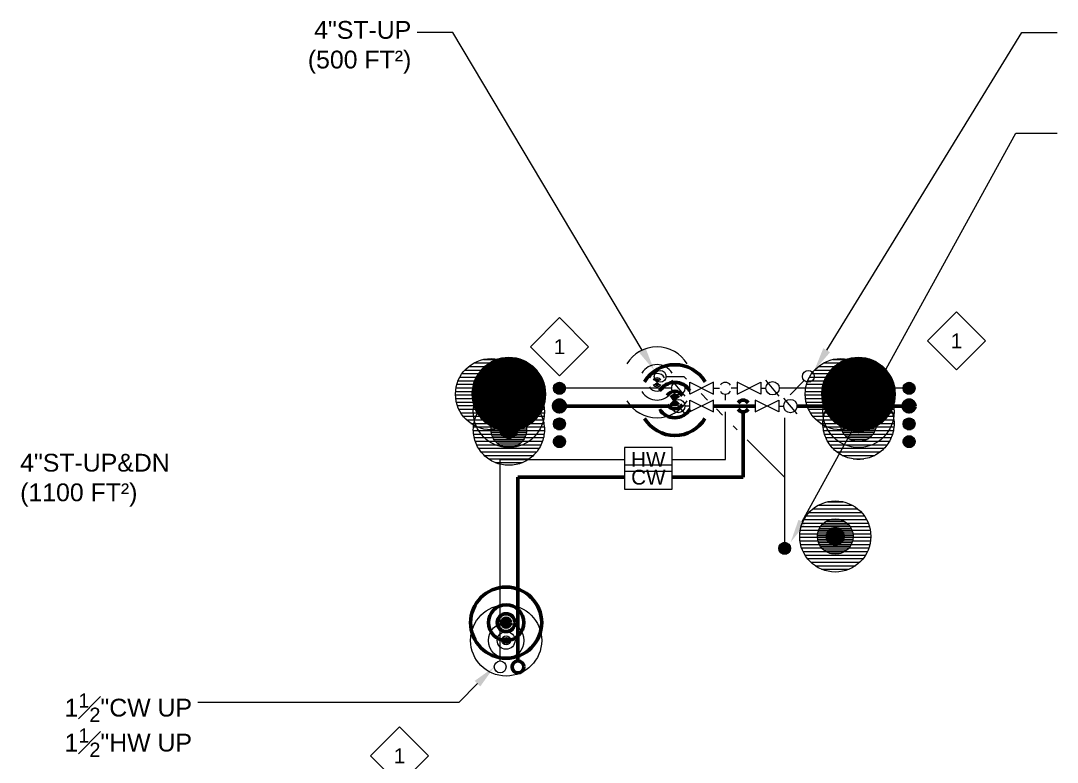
# Model space of a CAD drawing. Extents: x -3693 to 355, y -2748 to 2117.
# Drawn here: x -2368 to -1668, y -1909 to -1408 of the extents above; entities that cross this region are included whole.
import ezdxf
from ezdxf.enums import TextEntityAlignment as Align

# ---------------------------------------------------------------- set-up
doc = ezdxf.new("R2010")
doc.units = 0
doc.header["$LTSCALE"] = 48
doc.header["$MEASUREMENT"] = 0
doc.linetypes.add('VENT', pattern=[0.3, 0.2, -0.1])
for name, color, linetype in [('G-ANNO-TEXT', 70, 'Continuous'), ('G-ANNO-TEXT @ 128', 70, 'Continuous'), ('P-HW-N', 1, 'Continuous'), ('P-HW-N @ 1 (1)', 1, 'Continuous'), ('P-HW-N @ 1 (2)', 1, 'Continuous'), ('P-HW-N @ 12', 1, 'Continuous'), ('P-HW-N @ 128', 1, 'Continuous'), ('P-HW-N @ 16', 1, 'Continuous'), ('P-HW-N @ 192', 1, 'Continuous'), ('P-HW-N @ 2', 1, 'Continuous'), ('P-HW-N @ 24', 1, 'Continuous'), ('P-HW-N @ 384', 1, 'Continuous'), ('P-HW-N @ 4', 1, 'Continuous'), ('P-HW-N @ 48', 1, 'Continuous'), ('P-HW-N @ 64', 1, 'Continuous'), ('P-HW-N @ 768', 1, 'Continuous'), ('P-HW-N @ 8', 1, 'Continuous'), ('P-HW-N @ 96', 1, 'Continuous'), ('P-SAN-N', 6, 'Continuous'), ('P-SAN-N @ 1 (1)', 6, 'Continuous'), ('P-SAN-N @ 1 (2)', 6, 'Continuous'), ('P-SAN-N @ 12', 6, 'Continuous'), ('P-SAN-N @ 128', 6, 'Continuous'), ('P-SAN-N @ 16', 6, 'Continuous'), ('P-SAN-N @ 192', 6, 'Continuous'), ('P-SAN-N @ 2', 6, 'Continuous'), ('P-SAN-N @ 24', 6, 'Continuous'), ('P-SAN-N @ 384', 6, 'Continuous'), ('P-SAN-N @ 4', 6, 'Continuous'), ('P-SAN-N @ 48', 6, 'Continuous'), ('P-SAN-N @ 64', 6, 'Continuous'), ('P-SAN-N @ 768', 6, 'Continuous'), ('P-SAN-N @ 8', 6, 'Continuous'), ('P-SAN-N @ 96', 6, 'Continuous'), ('P-SANV-N', 5, 'VENT'), ('P-SANV-N @ 1 (1)', 5, 'VENT'), ('P-SANV-N @ 1 (2)', 5, 'VENT'), ('P-SANV-N @ 12', 5, 'VENT'), ('P-SANV-N @ 128', 5, 'VENT'), ('P-SANV-N @ 16', 5, 'VENT'), ('P-SANV-N @ 192', 5, 'VENT'), ('P-SANV-N @ 2', 5, 'VENT'), ('P-SANV-N @ 24', 5, 'VENT'), ('P-SANV-N @ 384', 5, 'VENT'), ('P-SANV-N @ 4', 5, 'VENT'), ('P-SANV-N @ 48', 5, 'VENT'), ('P-SANV-N @ 64', 5, 'VENT'), ('P-SANV-N @ 768', 5, 'VENT'), ('P-SANV-N @ 8', 5, 'VENT'), ('P-SANV-N @ 96', 5, 'VENT'), ('P-STRM-N', 2, 'Continuous'), ('P-STRM-N @ 1 (1)', 2, 'Continuous'), ('P-STRM-N @ 1 (2)', 2, 'Continuous'), ('P-STRM-N @ 12', 2, 'Continuous'), ('P-STRM-N @ 128', 2, 'Continuous'), ('P-STRM-N @ 16', 2, 'Continuous'), ('P-STRM-N @ 192', 2, 'Continuous'), ('P-STRM-N @ 2', 2, 'Continuous'), ('P-STRM-N @ 24', 2, 'Continuous'), ('P-STRM-N @ 384', 2, 'Continuous'), ('P-STRM-N @ 4', 2, 'Continuous'), ('P-STRM-N @ 48', 2, 'Continuous'), ('P-STRM-N @ 64', 2, 'Continuous'), ('P-STRM-N @ 768', 2, 'Continuous'), ('P-STRM-N @ 8', 2, 'Continuous'), ('P-STRM-N @ 96', 2, 'Continuous')]:
    doc.layers.add(name, color=color, linetype=linetype)
for name, color, linetype, lineweight in [('P-CW-N', 4, 'Continuous', 60), ('P-CW-N @ 1 (1)', 4, 'Continuous', 60), ('P-CW-N @ 1 (2)', 4, 'Continuous', 60), ('P-CW-N @ 12', 4, 'Continuous', 60), ('P-CW-N @ 128', 4, 'Continuous', 60), ('P-CW-N @ 16', 4, 'Continuous', 60), ('P-CW-N @ 192', 4, 'Continuous', 60), ('P-CW-N @ 2', 4, 'Continuous', 60), ('P-CW-N @ 24', 4, 'Continuous', 60), ('P-CW-N @ 384', 4, 'Continuous', 60), ('P-CW-N @ 4', 4, 'Continuous', 60), ('P-CW-N @ 48', 4, 'Continuous', 60), ('P-CW-N @ 64', 4, 'Continuous', 60), ('P-CW-N @ 768', 4, 'Continuous', 60), ('P-CW-N @ 8', 4, 'Continuous', 60), ('P-CW-N @ 96', 4, 'Continuous', 60)]:
    doc.layers.add(name, color=color, linetype=linetype, lineweight=lineweight)
doc.styles.add('Arial', font='arial.ttf')

# ---------------------------------------------------------------- blocks, each defined once
blk = doc.blocks.new('DIAMOND TAG')
blk.add_lwpolyline([(0, -0.1533), (0.1533, 0), (0, 0.1533), (-0.1533, 0)], close=True)
at = {"style": 'Arial'}
blk.add_attdef('XXX', text='', height=0.0781, dxfattribs=at).set_placement((0, 0), align=Align.MIDDLE)
blk = doc.blocks.new('*U12')
blk.add_circle((0, 0), 0.03125)
blk = doc.blocks.new('*U757')
at = {"layer": 'P-CW-N @ 1 (1)', "rotation": 89.99999999999999}
blk.add_blockref('*U12', (-2040, -1814.41), dxfattribs=at)
at = {"layer": 'P-CW-N @ 1 (2)', "rotation": 89.99999999999999}
blk.add_blockref('*U12', (-2040, -1814.41), dxfattribs=at)
at = {"layer": 'P-CW-N @ 12', "xscale": 12, "yscale": 12, "zscale": 12, "rotation": 89.99999999999999}
blk.add_blockref('*U12', (-2040, -1814.41), dxfattribs=at)
at = {"layer": 'P-CW-N @ 128', "xscale": 128, "yscale": 128, "zscale": 128, "rotation": 89.99999999999999}
blk.add_blockref('*U12', (-2032, -1844.26), dxfattribs=at)
at = {"layer": 'P-CW-N @ 16', "xscale": 16, "yscale": 16, "zscale": 16, "rotation": 89.99999999999999}
blk.add_blockref('*U12', (-2040, -1814.41), dxfattribs=at)
at = {"layer": 'P-CW-N @ 192', "xscale": 192, "yscale": 192, "zscale": 192, "rotation": 89.99999999999999}
blk.add_blockref('*U12', (-2040, -1814.41), dxfattribs=at)
at = {"layer": 'P-CW-N @ 2', "xscale": 2, "yscale": 2, "zscale": 2, "rotation": 89.99999999999999}
blk.add_blockref('*U12', (-2040, -1814.41), dxfattribs=at)
at = {"layer": 'P-CW-N @ 24', "xscale": 24, "yscale": 24, "zscale": 24, "rotation": 89.99999999999999}
blk.add_blockref('*U12', (-2040, -1814.41), dxfattribs=at)
at = {"layer": 'P-CW-N @ 384', "xscale": 384, "yscale": 384, "zscale": 384, "rotation": 89.99999999999999}
blk.add_blockref('*U12', (-2040, -1814.41), dxfattribs=at)
at = {"layer": 'P-CW-N @ 4', "xscale": 4, "yscale": 4, "zscale": 4, "rotation": 89.99999999999999}
blk.add_blockref('*U12', (-2040, -1814.41), dxfattribs=at)
at = {"layer": 'P-CW-N @ 48', "xscale": 48, "yscale": 48, "zscale": 48, "rotation": 89.99999999999999}
blk.add_blockref('*U12', (-2040, -1814.41), dxfattribs=at)
at = {"layer": 'P-CW-N @ 64', "xscale": 64, "yscale": 64, "zscale": 64, "rotation": 89.99999999999999}
blk.add_blockref('*U12', (-2040, -1814.41), dxfattribs=at)
at = {"layer": 'P-CW-N @ 768', "xscale": 768, "yscale": 768, "zscale": 768, "rotation": 89.99999999999999}
blk.add_blockref('*U12', (-2040, -1814.41), dxfattribs=at)
at = {"layer": 'P-CW-N @ 8', "xscale": 8, "yscale": 8, "zscale": 8, "rotation": 89.99999999999999}
blk.add_blockref('*U12', (-2040, -1814.41), dxfattribs=at)
at = {"layer": 'P-CW-N @ 96', "xscale": 96, "yscale": 96, "zscale": 96, "rotation": 89.99999999999999}
blk.add_blockref('*U12', (-2040, -1814.41), dxfattribs=at)
blk = doc.blocks.new('*U758')
at = {"layer": 'P-HW-N @ 1 (1)', "rotation": 89.99999999999999}
blk.add_blockref('*U12', (-2040, -1826.41), dxfattribs=at)
at = {"layer": 'P-HW-N @ 1 (2)', "rotation": 89.99999999999999}
blk.add_blockref('*U12', (-2040, -1826.41), dxfattribs=at)
at = {"layer": 'P-HW-N @ 12', "xscale": 12, "yscale": 12, "zscale": 12, "rotation": 89.99999999999999}
blk.add_blockref('*U12', (-2040, -1826.41), dxfattribs=at)
at = {"layer": 'P-HW-N @ 128', "xscale": 128, "yscale": 128, "zscale": 128, "rotation": 89.99999999999999}
blk.add_blockref('*U12', (-2044, -1844.26), dxfattribs=at)
at = {"layer": 'P-HW-N @ 16', "xscale": 16, "yscale": 16, "zscale": 16, "rotation": 89.99999999999999}
blk.add_blockref('*U12', (-2040, -1826.41), dxfattribs=at)
at = {"layer": 'P-HW-N @ 192', "xscale": 192, "yscale": 192, "zscale": 192, "rotation": 89.99999999999999}
blk.add_blockref('*U12', (-2040, -1826.41), dxfattribs=at)
at = {"layer": 'P-HW-N @ 2', "xscale": 2, "yscale": 2, "zscale": 2, "rotation": 89.99999999999999}
blk.add_blockref('*U12', (-2040, -1826.41), dxfattribs=at)
at = {"layer": 'P-HW-N @ 24', "xscale": 24, "yscale": 24, "zscale": 24, "rotation": 89.99999999999999}
blk.add_blockref('*U12', (-2040, -1826.41), dxfattribs=at)
at = {"layer": 'P-HW-N @ 384', "xscale": 384, "yscale": 384, "zscale": 384, "rotation": 89.99999999999999}
blk.add_blockref('*U12', (-2040, -1826.41), dxfattribs=at)
at = {"layer": 'P-HW-N @ 4', "xscale": 4, "yscale": 4, "zscale": 4, "rotation": 89.99999999999999}
blk.add_blockref('*U12', (-2040, -1826.41), dxfattribs=at)
at = {"layer": 'P-HW-N @ 48', "xscale": 48, "yscale": 48, "zscale": 48, "rotation": 89.99999999999999}
blk.add_blockref('*U12', (-2040, -1826.41), dxfattribs=at)
at = {"layer": 'P-HW-N @ 64', "xscale": 64, "yscale": 64, "zscale": 64, "rotation": 89.99999999999999}
blk.add_blockref('*U12', (-2040, -1826.41), dxfattribs=at)
at = {"layer": 'P-HW-N @ 768', "xscale": 768, "yscale": 768, "zscale": 768, "rotation": 89.99999999999999}
blk.add_blockref('*U12', (-2040, -1826.41), dxfattribs=at)
at = {"layer": 'P-HW-N @ 8', "xscale": 8, "yscale": 8, "zscale": 8, "rotation": 89.99999999999999}
blk.add_blockref('*U12', (-2040, -1826.41), dxfattribs=at)
at = {"layer": 'P-HW-N @ 96', "xscale": 96, "yscale": 96, "zscale": 96, "rotation": 89.99999999999999}
blk.add_blockref('*U12', (-2040, -1826.41), dxfattribs=at)
blk = doc.blocks.new('*U15')
h = blk.add_hatch()
h.set_pattern_fill('ANSI31', color=256, scale=0.025, angle=135)
edge = h.paths.add_edge_path()
edge.add_arc((0, 0), 0.03125, 0, 360)
blk.add_circle((0, 0), 0.03125)
blk = doc.blocks.new('*U774')
at = {"layer": 'P-CW-N @ 1 (1)'}
blk.add_blockref('*U15', (-1802.16, -1660.26), dxfattribs=at)
at = {"layer": 'P-CW-N @ 1 (2)'}
blk.add_blockref('*U15', (-1802.16, -1660.26), dxfattribs=at)
at = {"layer": 'P-CW-N @ 12', "xscale": 12, "yscale": 12, "zscale": 12}
blk.add_blockref('*U15', (-1802.16, -1660.26), dxfattribs=at)
at = {"layer": 'P-CW-N @ 128', "xscale": 128, "yscale": 128, "zscale": 128}
blk.add_blockref('*U15', (-1768, -1668.26), dxfattribs=at)
at = {"layer": 'P-CW-N @ 16', "xscale": 16, "yscale": 16, "zscale": 16}
blk.add_blockref('*U15', (-1802.16, -1660.26), dxfattribs=at)
at = {"layer": 'P-CW-N @ 192', "xscale": 192, "yscale": 192, "zscale": 192}
blk.add_blockref('*U15', (-1802.16, -1660.26), dxfattribs=at)
at = {"layer": 'P-CW-N @ 2', "xscale": 2, "yscale": 2, "zscale": 2}
blk.add_blockref('*U15', (-1802.16, -1660.26), dxfattribs=at)
at = {"layer": 'P-CW-N @ 24', "xscale": 24, "yscale": 24, "zscale": 24}
blk.add_blockref('*U15', (-1802.16, -1660.26), dxfattribs=at)
at = {"layer": 'P-CW-N @ 384', "xscale": 384, "yscale": 384, "zscale": 384}
blk.add_blockref('*U15', (-1802.16, -1660.26), dxfattribs=at)
at = {"layer": 'P-CW-N @ 4', "xscale": 4, "yscale": 4, "zscale": 4}
blk.add_blockref('*U15', (-1802.16, -1660.26), dxfattribs=at)
at = {"layer": 'P-CW-N @ 48', "xscale": 48, "yscale": 48, "zscale": 48}
blk.add_blockref('*U15', (-1802.16, -1660.26), dxfattribs=at)
at = {"layer": 'P-CW-N @ 64', "xscale": 64, "yscale": 64, "zscale": 64}
blk.add_blockref('*U15', (-1802.16, -1660.26), dxfattribs=at)
at = {"layer": 'P-CW-N @ 768', "xscale": 768, "yscale": 768, "zscale": 768}
blk.add_blockref('*U15', (-1802.16, -1660.26), dxfattribs=at)
at = {"layer": 'P-CW-N @ 8', "xscale": 8, "yscale": 8, "zscale": 8}
blk.add_blockref('*U15', (-1802.16, -1660.26), dxfattribs=at)
at = {"layer": 'P-CW-N @ 96', "xscale": 96, "yscale": 96, "zscale": 96}
blk.add_blockref('*U15', (-1802.16, -1660.26), dxfattribs=at)
blk = doc.blocks.new('*U775')
at = {"layer": 'P-HW-N @ 1 (1)'}
blk.add_blockref('*U15', (-1814.16, -1660.26), dxfattribs=at)
at = {"layer": 'P-HW-N @ 1 (2)'}
blk.add_blockref('*U15', (-1814.16, -1660.26), dxfattribs=at)
at = {"layer": 'P-HW-N @ 12', "xscale": 12, "yscale": 12, "zscale": 12}
blk.add_blockref('*U15', (-1814.16, -1660.26), dxfattribs=at)
at = {"layer": 'P-HW-N @ 128', "xscale": 128, "yscale": 128, "zscale": 128}
blk.add_blockref('*U15', (-1768, -1656.26), dxfattribs=at)
at = {"layer": 'P-HW-N @ 16', "xscale": 16, "yscale": 16, "zscale": 16}
blk.add_blockref('*U15', (-1814.16, -1660.26), dxfattribs=at)
at = {"layer": 'P-HW-N @ 192', "xscale": 192, "yscale": 192, "zscale": 192}
blk.add_blockref('*U15', (-1814.16, -1660.26), dxfattribs=at)
at = {"layer": 'P-HW-N @ 2', "xscale": 2, "yscale": 2, "zscale": 2}
blk.add_blockref('*U15', (-1814.16, -1660.26), dxfattribs=at)
at = {"layer": 'P-HW-N @ 24', "xscale": 24, "yscale": 24, "zscale": 24}
blk.add_blockref('*U15', (-1814.16, -1660.26), dxfattribs=at)
at = {"layer": 'P-HW-N @ 384', "xscale": 384, "yscale": 384, "zscale": 384}
blk.add_blockref('*U15', (-1814.16, -1660.26), dxfattribs=at)
at = {"layer": 'P-HW-N @ 4', "xscale": 4, "yscale": 4, "zscale": 4}
blk.add_blockref('*U15', (-1814.16, -1660.26), dxfattribs=at)
at = {"layer": 'P-HW-N @ 48', "xscale": 48, "yscale": 48, "zscale": 48}
blk.add_blockref('*U15', (-1814.16, -1660.26), dxfattribs=at)
at = {"layer": 'P-HW-N @ 64', "xscale": 64, "yscale": 64, "zscale": 64}
blk.add_blockref('*U15', (-1814.16, -1660.26), dxfattribs=at)
at = {"layer": 'P-HW-N @ 768', "xscale": 768, "yscale": 768, "zscale": 768}
blk.add_blockref('*U15', (-1814.16, -1660.26), dxfattribs=at)
at = {"layer": 'P-HW-N @ 8', "xscale": 8, "yscale": 8, "zscale": 8}
blk.add_blockref('*U15', (-1814.16, -1660.26), dxfattribs=at)
at = {"layer": 'P-HW-N @ 96', "xscale": 96, "yscale": 96, "zscale": 96}
blk.add_blockref('*U15', (-1814.16, -1660.26), dxfattribs=at)
blk = doc.blocks.new('*U776')
at = {"layer": 'P-SAN-N @ 1 (1)'}
blk.add_blockref('*U15', (-1802.16, -1672.26), dxfattribs=at)
at = {"layer": 'P-SAN-N @ 1 (2)'}
blk.add_blockref('*U15', (-1802.16, -1672.26), dxfattribs=at)
at = {"layer": 'P-SAN-N @ 12', "xscale": 12, "yscale": 12, "zscale": 12}
blk.add_blockref('*U15', (-1802.16, -1672.26), dxfattribs=at)
at = {"layer": 'P-SAN-N @ 128', "xscale": 128, "yscale": 128, "zscale": 128}
blk.add_blockref('*U15', (-1768, -1680.26), dxfattribs=at)
at = {"layer": 'P-SAN-N @ 16', "xscale": 16, "yscale": 16, "zscale": 16}
blk.add_blockref('*U15', (-1802.16, -1672.26), dxfattribs=at)
at = {"layer": 'P-SAN-N @ 192', "xscale": 192, "yscale": 192, "zscale": 192}
blk.add_blockref('*U15', (-1802.16, -1672.26), dxfattribs=at)
at = {"layer": 'P-SAN-N @ 2', "xscale": 2, "yscale": 2, "zscale": 2}
blk.add_blockref('*U15', (-1802.16, -1672.26), dxfattribs=at)
at = {"layer": 'P-SAN-N @ 24', "xscale": 24, "yscale": 24, "zscale": 24}
blk.add_blockref('*U15', (-1802.16, -1672.26), dxfattribs=at)
at = {"layer": 'P-SAN-N @ 384', "xscale": 384, "yscale": 384, "zscale": 384}
blk.add_blockref('*U15', (-1802.16, -1672.26), dxfattribs=at)
at = {"layer": 'P-SAN-N @ 4', "xscale": 4, "yscale": 4, "zscale": 4}
blk.add_blockref('*U15', (-1802.16, -1672.26), dxfattribs=at)
at = {"layer": 'P-SAN-N @ 48', "xscale": 48, "yscale": 48, "zscale": 48}
blk.add_blockref('*U15', (-1802.16, -1672.26), dxfattribs=at)
at = {"layer": 'P-SAN-N @ 64', "xscale": 64, "yscale": 64, "zscale": 64}
blk.add_blockref('*U15', (-1802.16, -1672.26), dxfattribs=at)
at = {"layer": 'P-SAN-N @ 768', "xscale": 768, "yscale": 768, "zscale": 768}
blk.add_blockref('*U15', (-1802.16, -1672.26), dxfattribs=at)
at = {"layer": 'P-SAN-N @ 8', "xscale": 8, "yscale": 8, "zscale": 8}
blk.add_blockref('*U15', (-1802.16, -1672.26), dxfattribs=at)
at = {"layer": 'P-SAN-N @ 96', "xscale": 96, "yscale": 96, "zscale": 96}
blk.add_blockref('*U15', (-1802.16, -1672.26), dxfattribs=at)
blk = doc.blocks.new('*U777')
at = {"layer": 'P-SANV-N @ 1 (1)'}
blk.add_blockref('*U15', (-1802.16, -1680.26), dxfattribs=at)
at = {"layer": 'P-SANV-N @ 1 (2)'}
blk.add_blockref('*U15', (-1802.16, -1680.26), dxfattribs=at)
at = {"layer": 'P-SANV-N @ 12', "xscale": 12, "yscale": 12, "zscale": 12}
blk.add_blockref('*U15', (-1802.16, -1680.26), dxfattribs=at)
at = {"layer": 'P-SANV-N @ 128', "xscale": 128, "yscale": 128, "zscale": 128}
blk.add_blockref('*U15', (-1768, -1692.26), dxfattribs=at)
at = {"layer": 'P-SANV-N @ 16', "xscale": 16, "yscale": 16, "zscale": 16}
blk.add_blockref('*U15', (-1802.16, -1680.26), dxfattribs=at)
at = {"layer": 'P-SANV-N @ 192', "xscale": 192, "yscale": 192, "zscale": 192}
blk.add_blockref('*U15', (-1802.16, -1680.26), dxfattribs=at)
at = {"layer": 'P-SANV-N @ 2', "xscale": 2, "yscale": 2, "zscale": 2}
blk.add_blockref('*U15', (-1802.16, -1680.26), dxfattribs=at)
at = {"layer": 'P-SANV-N @ 24', "xscale": 24, "yscale": 24, "zscale": 24}
blk.add_blockref('*U15', (-1802.16, -1680.26), dxfattribs=at)
at = {"layer": 'P-SANV-N @ 384', "xscale": 384, "yscale": 384, "zscale": 384}
blk.add_blockref('*U15', (-1802.16, -1680.26), dxfattribs=at)
at = {"layer": 'P-SANV-N @ 4', "xscale": 4, "yscale": 4, "zscale": 4}
blk.add_blockref('*U15', (-1802.16, -1680.26), dxfattribs=at)
at = {"layer": 'P-SANV-N @ 48', "xscale": 48, "yscale": 48, "zscale": 48}
blk.add_blockref('*U15', (-1802.16, -1680.26), dxfattribs=at)
at = {"layer": 'P-SANV-N @ 64', "xscale": 64, "yscale": 64, "zscale": 64}
blk.add_blockref('*U15', (-1802.16, -1680.26), dxfattribs=at)
at = {"layer": 'P-SANV-N @ 768', "xscale": 768, "yscale": 768, "zscale": 768}
blk.add_blockref('*U15', (-1802.16, -1680.26), dxfattribs=at)
at = {"layer": 'P-SANV-N @ 8', "xscale": 8, "yscale": 8, "zscale": 8}
blk.add_blockref('*U15', (-1802.16, -1680.26), dxfattribs=at)
at = {"layer": 'P-SANV-N @ 96', "xscale": 96, "yscale": 96, "zscale": 96}
blk.add_blockref('*U15', (-1802.16, -1680.26), dxfattribs=at)
blk = doc.blocks.new('*U778')
at = {"layer": 'P-CW-N @ 1 (1)'}
blk.add_blockref('*U15', (-2038.16, -1660.26), dxfattribs=at)
at = {"layer": 'P-CW-N @ 1 (2)'}
blk.add_blockref('*U15', (-2038.16, -1660.26), dxfattribs=at)
at = {"layer": 'P-CW-N @ 12', "xscale": 12, "yscale": 12, "zscale": 12}
blk.add_blockref('*U15', (-2038.16, -1660.26), dxfattribs=at)
at = {"layer": 'P-CW-N @ 128', "xscale": 128, "yscale": 128, "zscale": 128}
blk.add_blockref('*U15', (-2004, -1668.26), dxfattribs=at)
at = {"layer": 'P-CW-N @ 16', "xscale": 16, "yscale": 16, "zscale": 16}
blk.add_blockref('*U15', (-2038.16, -1660.26), dxfattribs=at)
at = {"layer": 'P-CW-N @ 192', "xscale": 192, "yscale": 192, "zscale": 192}
blk.add_blockref('*U15', (-2038.16, -1660.26), dxfattribs=at)
at = {"layer": 'P-CW-N @ 2', "xscale": 2, "yscale": 2, "zscale": 2}
blk.add_blockref('*U15', (-2038.16, -1660.26), dxfattribs=at)
at = {"layer": 'P-CW-N @ 24', "xscale": 24, "yscale": 24, "zscale": 24}
blk.add_blockref('*U15', (-2038.16, -1660.26), dxfattribs=at)
at = {"layer": 'P-CW-N @ 384', "xscale": 384, "yscale": 384, "zscale": 384}
blk.add_blockref('*U15', (-2038.16, -1660.26), dxfattribs=at)
at = {"layer": 'P-CW-N @ 4', "xscale": 4, "yscale": 4, "zscale": 4}
blk.add_blockref('*U15', (-2038.16, -1660.26), dxfattribs=at)
at = {"layer": 'P-CW-N @ 48', "xscale": 48, "yscale": 48, "zscale": 48}
blk.add_blockref('*U15', (-2038.16, -1660.26), dxfattribs=at)
at = {"layer": 'P-CW-N @ 64', "xscale": 64, "yscale": 64, "zscale": 64}
blk.add_blockref('*U15', (-2038.16, -1660.26), dxfattribs=at)
at = {"layer": 'P-CW-N @ 768', "xscale": 768, "yscale": 768, "zscale": 768}
blk.add_blockref('*U15', (-2038.16, -1660.26), dxfattribs=at)
at = {"layer": 'P-CW-N @ 8', "xscale": 8, "yscale": 8, "zscale": 8}
blk.add_blockref('*U15', (-2038.16, -1660.26), dxfattribs=at)
at = {"layer": 'P-CW-N @ 96', "xscale": 96, "yscale": 96, "zscale": 96}
blk.add_blockref('*U15', (-2038.16, -1660.26), dxfattribs=at)
blk = doc.blocks.new('*U779')
at = {"layer": 'P-HW-N @ 1 (1)'}
blk.add_blockref('*U15', (-2050.16, -1660.26), dxfattribs=at)
at = {"layer": 'P-HW-N @ 1 (2)'}
blk.add_blockref('*U15', (-2050.16, -1660.26), dxfattribs=at)
at = {"layer": 'P-HW-N @ 12', "xscale": 12, "yscale": 12, "zscale": 12}
blk.add_blockref('*U15', (-2050.16, -1660.26), dxfattribs=at)
at = {"layer": 'P-HW-N @ 128', "xscale": 128, "yscale": 128, "zscale": 128}
blk.add_blockref('*U15', (-2004, -1656.26), dxfattribs=at)
at = {"layer": 'P-HW-N @ 16', "xscale": 16, "yscale": 16, "zscale": 16}
blk.add_blockref('*U15', (-2050.16, -1660.26), dxfattribs=at)
at = {"layer": 'P-HW-N @ 192', "xscale": 192, "yscale": 192, "zscale": 192}
blk.add_blockref('*U15', (-2050.16, -1660.26), dxfattribs=at)
at = {"layer": 'P-HW-N @ 2', "xscale": 2, "yscale": 2, "zscale": 2}
blk.add_blockref('*U15', (-2050.16, -1660.26), dxfattribs=at)
at = {"layer": 'P-HW-N @ 24', "xscale": 24, "yscale": 24, "zscale": 24}
blk.add_blockref('*U15', (-2050.16, -1660.26), dxfattribs=at)
at = {"layer": 'P-HW-N @ 384', "xscale": 384, "yscale": 384, "zscale": 384}
blk.add_blockref('*U15', (-2050.16, -1660.26), dxfattribs=at)
at = {"layer": 'P-HW-N @ 4', "xscale": 4, "yscale": 4, "zscale": 4}
blk.add_blockref('*U15', (-2050.16, -1660.26), dxfattribs=at)
at = {"layer": 'P-HW-N @ 48', "xscale": 48, "yscale": 48, "zscale": 48}
blk.add_blockref('*U15', (-2050.16, -1660.26), dxfattribs=at)
at = {"layer": 'P-HW-N @ 64', "xscale": 64, "yscale": 64, "zscale": 64}
blk.add_blockref('*U15', (-2050.16, -1660.26), dxfattribs=at)
at = {"layer": 'P-HW-N @ 768', "xscale": 768, "yscale": 768, "zscale": 768}
blk.add_blockref('*U15', (-2050.16, -1660.26), dxfattribs=at)
at = {"layer": 'P-HW-N @ 8', "xscale": 8, "yscale": 8, "zscale": 8}
blk.add_blockref('*U15', (-2050.16, -1660.26), dxfattribs=at)
at = {"layer": 'P-HW-N @ 96', "xscale": 96, "yscale": 96, "zscale": 96}
blk.add_blockref('*U15', (-2050.16, -1660.26), dxfattribs=at)
blk = doc.blocks.new('*U780')
at = {"layer": 'P-SAN-N @ 1 (1)'}
blk.add_blockref('*U15', (-2038.16, -1672.26), dxfattribs=at)
at = {"layer": 'P-SAN-N @ 1 (2)'}
blk.add_blockref('*U15', (-2038.16, -1672.26), dxfattribs=at)
at = {"layer": 'P-SAN-N @ 12', "xscale": 12, "yscale": 12, "zscale": 12}
blk.add_blockref('*U15', (-2038.16, -1672.26), dxfattribs=at)
at = {"layer": 'P-SAN-N @ 128', "xscale": 128, "yscale": 128, "zscale": 128}
blk.add_blockref('*U15', (-2004, -1680.26), dxfattribs=at)
at = {"layer": 'P-SAN-N @ 16', "xscale": 16, "yscale": 16, "zscale": 16}
blk.add_blockref('*U15', (-2038.16, -1672.26), dxfattribs=at)
at = {"layer": 'P-SAN-N @ 192', "xscale": 192, "yscale": 192, "zscale": 192}
blk.add_blockref('*U15', (-2038.16, -1672.26), dxfattribs=at)
at = {"layer": 'P-SAN-N @ 2', "xscale": 2, "yscale": 2, "zscale": 2}
blk.add_blockref('*U15', (-2038.16, -1672.26), dxfattribs=at)
at = {"layer": 'P-SAN-N @ 24', "xscale": 24, "yscale": 24, "zscale": 24}
blk.add_blockref('*U15', (-2038.16, -1672.26), dxfattribs=at)
at = {"layer": 'P-SAN-N @ 384', "xscale": 384, "yscale": 384, "zscale": 384}
blk.add_blockref('*U15', (-2038.16, -1672.26), dxfattribs=at)
at = {"layer": 'P-SAN-N @ 4', "xscale": 4, "yscale": 4, "zscale": 4}
blk.add_blockref('*U15', (-2038.16, -1672.26), dxfattribs=at)
at = {"layer": 'P-SAN-N @ 48', "xscale": 48, "yscale": 48, "zscale": 48}
blk.add_blockref('*U15', (-2038.16, -1672.26), dxfattribs=at)
at = {"layer": 'P-SAN-N @ 64', "xscale": 64, "yscale": 64, "zscale": 64}
blk.add_blockref('*U15', (-2038.16, -1672.26), dxfattribs=at)
at = {"layer": 'P-SAN-N @ 768', "xscale": 768, "yscale": 768, "zscale": 768}
blk.add_blockref('*U15', (-2038.16, -1672.26), dxfattribs=at)
at = {"layer": 'P-SAN-N @ 8', "xscale": 8, "yscale": 8, "zscale": 8}
blk.add_blockref('*U15', (-2038.16, -1672.26), dxfattribs=at)
at = {"layer": 'P-SAN-N @ 96', "xscale": 96, "yscale": 96, "zscale": 96}
blk.add_blockref('*U15', (-2038.16, -1672.26), dxfattribs=at)
blk = doc.blocks.new('*U781')
at = {"layer": 'P-SANV-N @ 1 (1)'}
blk.add_blockref('*U15', (-2038.16, -1684.26), dxfattribs=at)
at = {"layer": 'P-SANV-N @ 1 (2)'}
blk.add_blockref('*U15', (-2038.16, -1684.26), dxfattribs=at)
at = {"layer": 'P-SANV-N @ 12', "xscale": 12, "yscale": 12, "zscale": 12}
blk.add_blockref('*U15', (-2038.16, -1684.26), dxfattribs=at)
at = {"layer": 'P-SANV-N @ 128', "xscale": 128, "yscale": 128, "zscale": 128}
blk.add_blockref('*U15', (-2004, -1692.26), dxfattribs=at)
at = {"layer": 'P-SANV-N @ 16', "xscale": 16, "yscale": 16, "zscale": 16}
blk.add_blockref('*U15', (-2038.16, -1684.26), dxfattribs=at)
at = {"layer": 'P-SANV-N @ 192', "xscale": 192, "yscale": 192, "zscale": 192}
blk.add_blockref('*U15', (-2038.16, -1684.26), dxfattribs=at)
at = {"layer": 'P-SANV-N @ 2', "xscale": 2, "yscale": 2, "zscale": 2}
blk.add_blockref('*U15', (-2038.16, -1684.26), dxfattribs=at)
at = {"layer": 'P-SANV-N @ 24', "xscale": 24, "yscale": 24, "zscale": 24}
blk.add_blockref('*U15', (-2038.16, -1684.26), dxfattribs=at)
at = {"layer": 'P-SANV-N @ 384', "xscale": 384, "yscale": 384, "zscale": 384}
blk.add_blockref('*U15', (-2038.16, -1684.26), dxfattribs=at)
at = {"layer": 'P-SANV-N @ 4', "xscale": 4, "yscale": 4, "zscale": 4}
blk.add_blockref('*U15', (-2038.16, -1684.26), dxfattribs=at)
at = {"layer": 'P-SANV-N @ 48', "xscale": 48, "yscale": 48, "zscale": 48}
blk.add_blockref('*U15', (-2038.16, -1684.26), dxfattribs=at)
at = {"layer": 'P-SANV-N @ 64', "xscale": 64, "yscale": 64, "zscale": 64}
blk.add_blockref('*U15', (-2038.16, -1684.26), dxfattribs=at)
at = {"layer": 'P-SANV-N @ 768', "xscale": 768, "yscale": 768, "zscale": 768}
blk.add_blockref('*U15', (-2038.16, -1684.26), dxfattribs=at)
at = {"layer": 'P-SANV-N @ 8', "xscale": 8, "yscale": 8, "zscale": 8}
blk.add_blockref('*U15', (-2038.16, -1684.26), dxfattribs=at)
at = {"layer": 'P-SANV-N @ 96', "xscale": 96, "yscale": 96, "zscale": 96}
blk.add_blockref('*U15', (-2038.16, -1684.26), dxfattribs=at)
blk = doc.blocks.new('*U20')
at = {"layer": 'DEFPOINTS'}
blk.add_lwpolyline([(-0.125, -0.0625), (0.125, -0.0625), (0.125, 0.0625), (-0.125, 0.0625)], close=True, dxfattribs=at)
at = {"style": 'Arial'}
blk.add_text('HW', height=0.07812, dxfattribs=at).set_placement((0, 0), align=Align.MIDDLE)
blk = doc.blocks.new('*U23')
at = {"layer": 'DEFPOINTS'}
blk.add_lwpolyline([(-0.125, -0.0625), (0.125, -0.0625), (0.125, 0.0625), (-0.125, 0.0625)], close=True, dxfattribs=at)
at = {"style": 'Arial'}
blk.add_text('CW', height=0.07812, dxfattribs=at).set_placement((0, 0), align=Align.MIDDLE)
blk = doc.blocks.new('*U24')
for start, end in [(31.43418, 148.56582), (211.27433, 328.72567)]:
    blk.add_arc((0, 0), 0.03112, start, end)
blk = doc.blocks.new('*U782')
at = {"layer": 'P-HW-N @ 1 (1)', "rotation": 180}
blk.add_blockref('*U24', (-1938.16, -1652.26), dxfattribs=at)
at = {"layer": 'P-HW-N @ 1 (2)', "rotation": 180}
blk.add_blockref('*U24', (-1938.16, -1652.26), dxfattribs=at)
at = {"layer": 'P-HW-N @ 12', "xscale": 12, "yscale": 12, "zscale": 12, "rotation": 180}
blk.add_blockref('*U24', (-1938.16, -1652.26), dxfattribs=at)
at = {"layer": 'P-HW-N @ 128', "xscale": 128, "yscale": 128, "zscale": 128, "rotation": 180}
blk.add_blockref('*U24', (-1892, -1656.26), dxfattribs=at)
at = {"layer": 'P-HW-N @ 16', "xscale": 16, "yscale": 16, "zscale": 16, "rotation": 180}
blk.add_blockref('*U24', (-1938.16, -1652.26), dxfattribs=at)
at = {"layer": 'P-HW-N @ 192', "xscale": 192, "yscale": 192, "zscale": 192, "rotation": 180}
blk.add_blockref('*U24', (-1938.16, -1652.26), dxfattribs=at)
at = {"layer": 'P-HW-N @ 2', "xscale": 2, "yscale": 2, "zscale": 2, "rotation": 180}
blk.add_blockref('*U24', (-1938.16, -1652.26), dxfattribs=at)
at = {"layer": 'P-HW-N @ 24', "xscale": 24, "yscale": 24, "zscale": 24, "rotation": 180}
blk.add_blockref('*U24', (-1938.16, -1652.26), dxfattribs=at)
at = {"layer": 'P-HW-N @ 384', "xscale": 384, "yscale": 384, "zscale": 384, "rotation": 180}
blk.add_blockref('*U24', (-1938.16, -1652.26), dxfattribs=at)
at = {"layer": 'P-HW-N @ 4', "xscale": 4, "yscale": 4, "zscale": 4, "rotation": 180}
blk.add_blockref('*U24', (-1938.16, -1652.26), dxfattribs=at)
at = {"layer": 'P-HW-N @ 48', "xscale": 48, "yscale": 48, "zscale": 48, "rotation": 180}
blk.add_blockref('*U24', (-1938.16, -1652.26), dxfattribs=at)
at = {"layer": 'P-HW-N @ 64', "xscale": 64, "yscale": 64, "zscale": 64, "rotation": 180}
blk.add_blockref('*U24', (-1938.16, -1652.26), dxfattribs=at)
at = {"layer": 'P-HW-N @ 768', "xscale": 768, "yscale": 768, "zscale": 768, "rotation": 180}
blk.add_blockref('*U24', (-1938.16, -1652.26), dxfattribs=at)
at = {"layer": 'P-HW-N @ 8', "xscale": 8, "yscale": 8, "zscale": 8, "rotation": 180}
blk.add_blockref('*U24', (-1938.16, -1652.26), dxfattribs=at)
at = {"layer": 'P-HW-N @ 96', "xscale": 96, "yscale": 96, "zscale": 96, "rotation": 180}
blk.add_blockref('*U24', (-1938.16, -1652.26), dxfattribs=at)
blk = doc.blocks.new('*U783')
at = {"layer": 'P-CW-N @ 1 (1)', "rotation": 180}
blk.add_blockref('*U24', (-1926.16, -1664.26), dxfattribs=at)
at = {"layer": 'P-CW-N @ 1 (2)', "rotation": 180}
blk.add_blockref('*U24', (-1926.16, -1664.26), dxfattribs=at)
at = {"layer": 'P-CW-N @ 12', "xscale": 12, "yscale": 12, "zscale": 12, "rotation": 180}
blk.add_blockref('*U24', (-1926.16, -1664.26), dxfattribs=at)
at = {"layer": 'P-CW-N @ 128', "xscale": 128, "yscale": 128, "zscale": 128, "rotation": 180}
blk.add_blockref('*U24', (-1880, -1668.26), dxfattribs=at)
at = {"layer": 'P-CW-N @ 16', "xscale": 16, "yscale": 16, "zscale": 16, "rotation": 180}
blk.add_blockref('*U24', (-1926.16, -1664.26), dxfattribs=at)
at = {"layer": 'P-CW-N @ 192', "xscale": 192, "yscale": 192, "zscale": 192, "rotation": 180}
blk.add_blockref('*U24', (-1926.16, -1664.26), dxfattribs=at)
at = {"layer": 'P-CW-N @ 2', "xscale": 2, "yscale": 2, "zscale": 2, "rotation": 180}
blk.add_blockref('*U24', (-1926.16, -1664.26), dxfattribs=at)
at = {"layer": 'P-CW-N @ 24', "xscale": 24, "yscale": 24, "zscale": 24, "rotation": 180}
blk.add_blockref('*U24', (-1926.16, -1664.26), dxfattribs=at)
at = {"layer": 'P-CW-N @ 384', "xscale": 384, "yscale": 384, "zscale": 384, "rotation": 180}
blk.add_blockref('*U24', (-1926.16, -1664.26), dxfattribs=at)
at = {"layer": 'P-CW-N @ 4', "xscale": 4, "yscale": 4, "zscale": 4, "rotation": 180}
blk.add_blockref('*U24', (-1926.16, -1664.26), dxfattribs=at)
at = {"layer": 'P-CW-N @ 48', "xscale": 48, "yscale": 48, "zscale": 48, "rotation": 180}
blk.add_blockref('*U24', (-1926.16, -1664.26), dxfattribs=at)
at = {"layer": 'P-CW-N @ 64', "xscale": 64, "yscale": 64, "zscale": 64, "rotation": 180}
blk.add_blockref('*U24', (-1926.16, -1664.26), dxfattribs=at)
at = {"layer": 'P-CW-N @ 768', "xscale": 768, "yscale": 768, "zscale": 768, "rotation": 180}
blk.add_blockref('*U24', (-1926.16, -1664.26), dxfattribs=at)
at = {"layer": 'P-CW-N @ 8', "xscale": 8, "yscale": 8, "zscale": 8, "rotation": 180}
blk.add_blockref('*U24', (-1926.16, -1664.26), dxfattribs=at)
at = {"layer": 'P-CW-N @ 96', "xscale": 96, "yscale": 96, "zscale": 96, "rotation": 180}
blk.add_blockref('*U24', (-1926.16, -1664.26), dxfattribs=at)
blk = doc.blocks.new('*U795')
at = {"layer": 'P-STRM-N @ 1 (1)'}
blk.add_blockref('*U15', (-1817.84, -1756.26), dxfattribs=at)
at = {"layer": 'P-STRM-N @ 1 (2)'}
blk.add_blockref('*U15', (-1817.84, -1756.26), dxfattribs=at)
at = {"layer": 'P-STRM-N @ 12', "xscale": 12, "yscale": 12, "zscale": 12}
blk.add_blockref('*U15', (-1817.84, -1756.26), dxfattribs=at)
at = {"layer": 'P-STRM-N @ 128', "xscale": 128, "yscale": 128, "zscale": 128}
blk.add_blockref('*U15', (-1852, -1764.26), dxfattribs=at)
at = {"layer": 'P-STRM-N @ 16', "xscale": 16, "yscale": 16, "zscale": 16}
blk.add_blockref('*U15', (-1817.84, -1756.26), dxfattribs=at)
at = {"layer": 'P-STRM-N @ 192', "xscale": 192, "yscale": 192, "zscale": 192}
blk.add_blockref('*U15', (-1817.84, -1756.26), dxfattribs=at)
at = {"layer": 'P-STRM-N @ 2', "xscale": 2, "yscale": 2, "zscale": 2}
blk.add_blockref('*U15', (-1817.84, -1756.26), dxfattribs=at)
at = {"layer": 'P-STRM-N @ 24', "xscale": 24, "yscale": 24, "zscale": 24}
blk.add_blockref('*U15', (-1817.84, -1756.26), dxfattribs=at)
at = {"layer": 'P-STRM-N @ 384', "xscale": 384, "yscale": 384, "zscale": 384}
blk.add_blockref('*U15', (-1817.84, -1756.26), dxfattribs=at)
at = {"layer": 'P-STRM-N @ 4', "xscale": 4, "yscale": 4, "zscale": 4}
blk.add_blockref('*U15', (-1817.84, -1756.26), dxfattribs=at)
at = {"layer": 'P-STRM-N @ 48', "xscale": 48, "yscale": 48, "zscale": 48}
blk.add_blockref('*U15', (-1817.84, -1756.26), dxfattribs=at)
at = {"layer": 'P-STRM-N @ 64', "xscale": 64, "yscale": 64, "zscale": 64}
blk.add_blockref('*U15', (-1817.84, -1756.26), dxfattribs=at)
at = {"layer": 'P-STRM-N @ 768', "xscale": 768, "yscale": 768, "zscale": 768}
blk.add_blockref('*U15', (-1817.84, -1756.26), dxfattribs=at)
at = {"layer": 'P-STRM-N @ 8', "xscale": 8, "yscale": 8, "zscale": 8}
blk.add_blockref('*U15', (-1817.84, -1756.26), dxfattribs=at)
at = {"layer": 'P-STRM-N @ 96', "xscale": 96, "yscale": 96, "zscale": 96}
blk.add_blockref('*U15', (-1817.84, -1756.26), dxfattribs=at)
blk = doc.blocks.new('*U27')
blk.add_circle((0, 0), 0.0312)

msp = doc.modelspace()

# ---------------------------------------------------------------- linework, layer by layer
at = {"color": 7, "linetype": 'Continuous'}
for p, q in [((-1928.35, -1650.89), (-1919.36, -1661.63)), ((-1855.65, -1661.63), (-1864.64, -1650.89)), ((-1928.35, -1662.89), (-1919.36, -1673.63)), ((-1843.65, -1673.63), (-1852.64, -1662.89))]:
    msp.add_line(p, q, dxfattribs=at)
at = {"linetype": 'Continuous'}
for p, q in [((-1916, -1656.26), (-1919.35, -1656.26)), ((-1868, -1656.26), (-1864.65, -1656.26)), ((-1916, -1668.26), (-1919.35, -1668.26)), ((-1856, -1668.26), (-1852.65, -1668.26))]:
    msp.add_line(p, q, dxfattribs=at)
for points in [[(-1916, -1660.26), (-1916, -1652.26), (-1900, -1660.26), (-1900, -1652.26), (-1916, -1660.26)], [(-1868, -1652.26), (-1868, -1660.26), (-1884, -1652.26), (-1884, -1660.26), (-1868, -1652.26)], [(-1916, -1672.26), (-1916, -1664.26), (-1900, -1672.26), (-1900, -1664.26), (-1916, -1672.26)], [(-1856, -1664.26), (-1856, -1672.26), (-1872, -1664.26), (-1872, -1672.26), (-1856, -1664.26)]]:
    msp.add_lwpolyline(points, dxfattribs=at)
for centre in [(-1923.85, -1656.26), (-1860.15, -1656.26), (-1923.85, -1668.26), (-1848.15, -1668.26)]:
    msp.add_circle(centre, 4.5, dxfattribs=at)
at = {"layer": 'G-ANNO-TEXT'}
for points in [[(-1948.2, -1630.52), (-2076, -1416.26), (-2100, -1416.26)], [(-1823.63, -1630.62), (-1692, -1416.26), (-1668, -1416.26)], [(-1840.28, -1746.24), (-1696, -1484.26), (-1668, -1484.26)], [(-2059.31, -1855.57), (-2072, -1868.26), (-2248, -1868.26)]]:
    msp.add_lwpolyline(points, dxfattribs=at)
for points in [[(-1945.91, -1629.15), (-1940, -1644.26), (-1950.49, -1631.88)], [(-1821.36, -1632.02), (-1832, -1644.26), (-1825.9, -1629.23)], [(-1837.95, -1747.53), (-1848, -1760.26), (-1842.62, -1744.96)], [(-2061.2, -1853.69), (-2048, -1844.26), (-2057.43, -1857.46)]]:
    msp.add_solid(points, dxfattribs=at)
at = {"layer": 'P-CW-N'}
for p, q in [((-2000, -1668.26), (-1928, -1668.26)), ((-1900, -1668.26), (-1872, -1668.26)), ((-1772, -1668.26), (-1844, -1668.26)), ((-1880, -1716.26), (-1880, -1672.26)), ((-2032, -1840.26), (-2032, -1716.26)), ((-2032, -1716.26), (-1960, -1716.26)), ((-1928, -1716.26), (-1880, -1716.26))]:
    msp.add_line(p, q, dxfattribs=at)
at = {"layer": 'P-HW-N'}
for p, q in [((-1928, -1656.26), (-2000, -1656.26)), ((-1900, -1656.26), (-1896, -1656.26)), ((-1884, -1656.26), (-1888, -1656.26)), ((-1772, -1656.26), (-1856, -1656.26)), ((-1892, -1664.26), (-1892, -1660.26)), ((-1892, -1704.26), (-1892, -1672.26)), ((-2044, -1840.26), (-2044, -1704.26)), ((-2044, -1704.26), (-1960, -1704.26)), ((-1928, -1704.26), (-1892, -1704.26))]:
    msp.add_line(p, q, dxfattribs=at)
at = {"layer": 'P-STRM-N'}
for p, q in [((-1932, -1648.26), (-1920, -1648.26)), ((-1920, -1648.26), (-1918.14, -1650.12)), ((-1838.83, -1651.09), (-1848.37, -1660.63)), ((-1908.4, -1659.85), (-1904, -1664.26)), ((-1898, -1670.26), (-1893.87, -1674.39)), ((-1852, -1676.26), (-1852, -1760.26)), ((-1886.65, -1681.61), (-1884, -1684.26)), ((-1877.22, -1691.04), (-1852, -1716.26))]:
    msp.add_line(p, q, dxfattribs=at)

# ---------------------------------------------------------------- block references
at = {"layer": 'G-ANNO-TEXT @ 128'}
ref = msp.add_blockref('DIAMOND TAG', (-2004, -1628.26), dxfattribs=dict(at, xscale=128, yscale=128, zscale=128, rotation=180))
ref.add_attrib('XXX', '1', dxfattribs={"layer": '0', "height": 10, "style": 'Arial'}).set_placement((-2004, -1628.26), align=Align.MIDDLE)
ref = msp.add_blockref('DIAMOND TAG', (-1736, -1624.26), dxfattribs=dict(at, xscale=128, yscale=128, zscale=128, rotation=180))
ref.add_attrib('XXX', '1', dxfattribs={"layer": '0', "height": 10, "style": 'Arial'}).set_placement((-1736, -1624.26), align=Align.MIDDLE)
ref = msp.add_blockref('DIAMOND TAG', (-2112, -1904.26), dxfattribs=dict(at, xscale=128, yscale=128, zscale=128, rotation=180))
ref.add_attrib('XXX', '1', dxfattribs={"layer": '0', "height": 10, "style": 'Arial'}).set_placement((-2112, -1904.26), align=Align.MIDDLE)
at = {"layer": 'P-CW-N'}
for name in ['*U778', '*U774', '*U783', '*U757']:
    msp.add_blockref(name, (0, 0), dxfattribs=at)
at = {"layer": 'P-CW-N @ 128', "linetype": 'ByBlock', "lineweight": -2, "xscale": 128, "yscale": 128, "zscale": 128}
msp.add_blockref('*U23', (-1944, -1716.26), dxfattribs=at)
at = {"layer": 'P-HW-N'}
for name in ['*U782', '*U779', '*U775', '*U758']:
    msp.add_blockref(name, (0, 0), dxfattribs=at)
at = {"layer": 'P-HW-N @ 128', "linetype": 'ByBlock', "lineweight": -2, "xscale": 128, "yscale": 128, "zscale": 128}
msp.add_blockref('*U20', (-1944, -1704.26), dxfattribs=at)
at = {"layer": 'P-SAN-N'}
for name in ['*U780', '*U776']:
    msp.add_blockref(name, (0, 0), dxfattribs=at)
at = {"layer": 'P-SANV-N'}
for name in ['*U777', '*U781']:
    msp.add_blockref(name, (0, 0), dxfattribs=at)
at = {"layer": 'P-STRM-N'}
msp.add_blockref('*U795', (0, 0), dxfattribs=at)
at = {"layer": 'P-STRM-N @ 128', "xscale": 128, "yscale": 128, "zscale": 128}
for p in [(-1936, -1648.26), (-1836, -1648.26)]:
    msp.add_blockref('*U27', p, dxfattribs=at)

# ---------------------------------------------------------------- texts
at = {"layer": 'G-ANNO-TEXT', "char_height": 12, "style": 'Arial'}
for s, insert, attachment_point in [('4"ST-UP\\P(500 FT²)', (-2104, -1408.49), 3), ('4"ST-UP&DN\\P(1100 FT²)', (-2368, -1700.49), 1), ('\\A1;1{\\H0.8x;\\S1#2;}"CW UP\\P1{\\H0.8x;\\S1#2;}"HW UP', (-2252, -1862.15), 3)]:
    msp.add_mtext(s, dxfattribs=dict(at, insert=insert, attachment_point=attachment_point))

doc.saveas('drawing.dxf')
